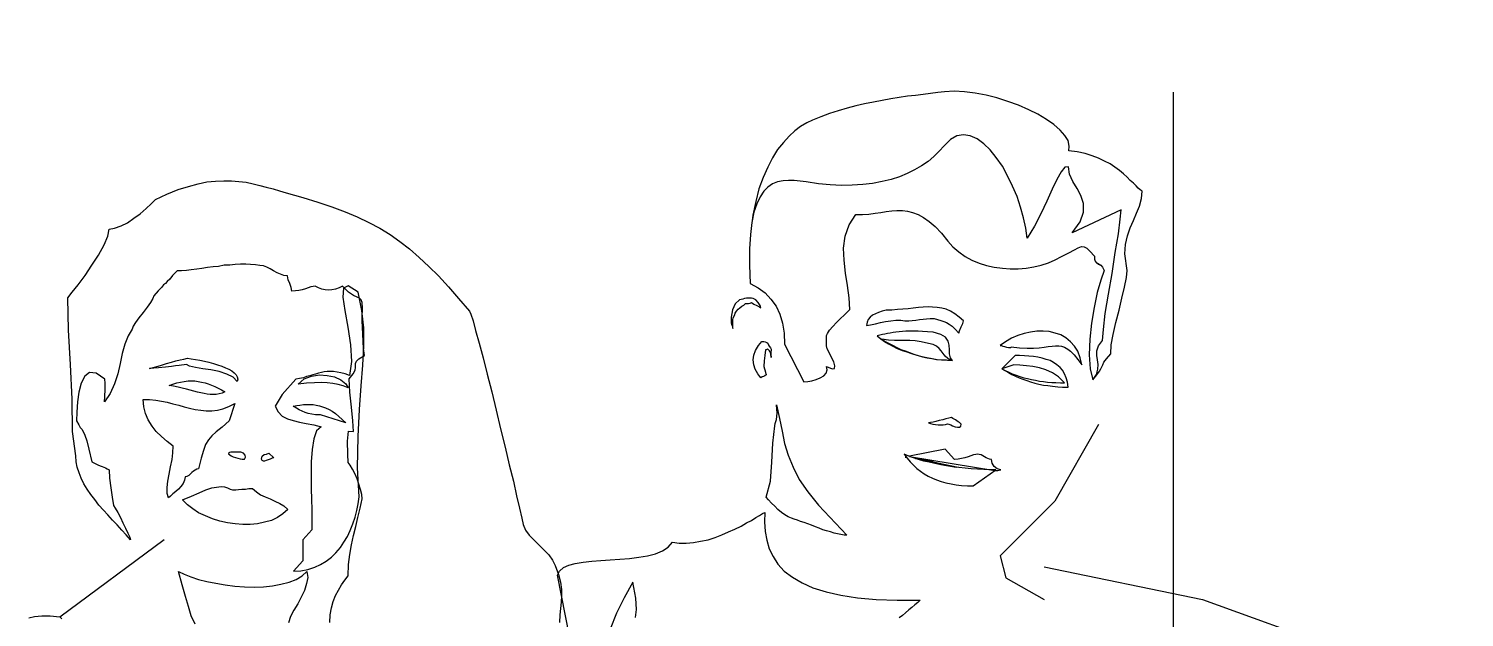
# Model space of a CAD drawing. Header units: millimetres. Extents: x 1313 to 1393.8, y 883.5 to 926.2.
# Drawn here: x 1376.598 to 1377.403, y 887.131 to 887.461 of the extents above; entities that cross this region are included whole.
import ezdxf

# ---------------------------------------------------------------- set-up
doc = ezdxf.new("R2010")
doc.units = ezdxf.units.MM
doc.layers.add('cotas', color=87, linetype='Continuous', lineweight=15)
doc.layers.add('Envista', color=7, linetype='Continuous', lineweight=0)
doc.styles.add('arial', font='arial.ttf')
doc.dimstyles.new('horizontal', dxfattribs={"dimtxt": 0.1, "dimasz": 0.25, "dimexe": 0.15, "dimexo": 0.1, "dimgap": 0.05, "dimtad": 1, "dimtih": 1, "dimtoh": 1, "dimzin": 4, "dimdsep": 46, "dimtxsty": 'arial', "dimblk": 'DOTSMALL', "dimcen": 1, "dimclrd": 11, "dimclre": 11, "dimclrt": 20, "dimazin": 1, "dimtfac": 1, "dimtmove": 0, "dimatfit": 3, "dimfxl": 1, "dimlwd": 5, "dimlwe": 5, "dimarcsym": 0})

# ---------------------------------------------------------------- blocks, each defined once
blk = doc.blocks.new('_DotSmall')
at = {"color": 0, "linetype": 'ByBlock', "const_width": 0.5}
blk.add_lwpolyline([(-0.0625, 0, 1), (0.0625, 0, 1)], format="xyb", close=True, dxfattribs=at)
blk = doc.blocks.new('*D532')
at = {"layer": 'cotas', "color": 11, "lineweight": 5, "transparency": 16777216}
for p, q in [((1376.84089, 889.27648), (1377.39014, 889.27648)), ((1377.24014, 889.27648), (1377.24014, 887.62757)), ((1377.24014, 885.77648), (1377.24014, 887.42538)), ((1376.84089, 885.77648), (1377.39014, 885.77648))]:
    blk.add_line(p, q, dxfattribs=at)
at = {"layer": 'Defpoints', "color": 0, "transparency": 16777216}
for p in [(1376.74089, 889.27648), (1377.24014, 889.27648), (1376.74089, 885.77648)]:
    blk.add_point(p, dxfattribs=at)
at = {"layer": 'cotas', "color": 11, "lineweight": 5, "transparency": 16777216, "xscale": 0.25, "yscale": 0.25, "zscale": 0.25}
for p, rotation in [((1377.24014, 889.27648), 90), ((1377.24014, 885.77648), 270)]:
    blk.add_blockref('_DotSmall', p, dxfattribs=dict(at, rotation=rotation))
at = {"layer": 'cotas', "color": 20, "transparency": 16777216, "insert": (1377.24014, 887.52648), "char_height": 0.1, "attachment_point": 5, "style": 'arial'}
blk.add_mtext('3.50', dxfattribs=at)
blk = doc.blocks.new('*D543')
at = {"layer": 'cotas', "color": 11, "lineweight": 5, "transparency": 16777216}
for p, q in [((1376.84089, 895.87648), (1377.85771, 895.87648)), ((1377.70771, 895.87648), (1377.70771, 890.92753)), ((1377.70771, 885.77648), (1377.70771, 890.72542)), ((1376.84089, 885.77648), (1377.85771, 885.77648))]:
    blk.add_line(p, q, dxfattribs=at)
at = {"layer": 'Defpoints', "color": 0, "transparency": 16777216}
for p in [(1376.74089, 895.87648), (1376.74089, 885.77648), (1377.70771, 885.77648)]:
    blk.add_point(p, dxfattribs=at)
at = {"layer": 'cotas', "color": 11, "lineweight": 5, "transparency": 16777216, "xscale": 0.25, "yscale": 0.25, "zscale": 0.25}
for p, rotation in [((1377.70771, 895.87648), 90), ((1377.70771, 885.77648), 270)]:
    blk.add_blockref('_DotSmall', p, dxfattribs=dict(at, rotation=rotation))
at = {"layer": 'cotas', "color": 20, "transparency": 16777216, "insert": (1377.70771, 890.82648), "char_height": 0.1, "attachment_point": 5, "style": 'arial'}
blk.add_mtext('10.10', dxfattribs=at)
blk = doc.blocks.new('16')
for p, q in [((417.353, -333.1606), (417.3014, -333.251)), ((417.3014, -333.251), (417.2368, -333.3155)), ((416.1262, -333.3876), (416.2494, -333.2961)), ((417.2368, -333.3155), (417.2433, -333.3413)), ((417.2885, -333.3284), (417.4756, -333.3671)), ((417.2433, -333.3413), (417.2885, -333.3671)), ((417.4756, -333.3671), (417.637, -333.4251))]:
    blk.add_line(p, q)
at = {"linetype": 'Continuous'}
for points in [[(417.3461, -333.1078), (417.351, -333.1018), (417.354, -333.0976), (417.3555, -333.0946), (417.3567, -333.0923), (417.3578, -333.09), (417.3593, -333.087), (417.3623, -333.0828), (417.3673, -333.0771), (417.368, -333.0666), (417.3703, -333.0541), (417.3733, -333.04), (417.3771, -333.0257), (417.3805, -333.0113), (417.3835, -332.9984), (417.3858, -332.987), (417.3866, -332.9787), (417.3839, -332.959), (417.3847, -332.948), (417.387, -332.9378), (417.3904, -332.9284), (417.3942, -332.9196), (417.3979, -332.9109), (417.4013, -332.9026), (417.4036, -332.8939), (417.4044, -332.8852), (417.4021, -332.8837), (417.3998, -332.8814), (417.3972, -332.8787), (417.3942, -332.8757), (417.3904, -332.8723), (417.3866, -332.8685), (417.3824, -332.8647), (417.3775, -332.8606), (417.3722, -332.8568), (417.3665, -332.853), (417.3601, -332.8496), (417.3529, -332.8462), (417.3453, -332.8432), (417.337, -332.8405), (417.3275, -332.8386), (417.3177, -332.8375), (417.3184, -332.8318), (417.3169, -332.8254), (417.3131, -332.8193), (417.3075, -332.8129), (417.3003, -332.8064), (417.2916, -332.8004), (417.2813, -332.7943), (417.2704, -332.789), (417.2582, -332.7837), (417.2457, -332.7792), (417.2329, -332.775), (417.22, -332.7716), (417.2071, -332.7693), (417.1946, -332.7678), (417.1825, -332.7671), (417.1711, -332.7678), (417.1632, -332.7686), (417.1545, -332.7697), (417.1458, -332.7708), (417.1367, -332.772), (417.1272, -332.7731), (417.1174, -332.7746), (417.1075, -332.7761), (417.0973, -332.778), (417.0871, -332.7799), (417.0765, -332.7822), (417.0663, -332.7845), (417.0561, -332.7871), (417.0454, -332.7902), (417.0352, -332.7936), (417.025, -332.7973), (417.0152, -332.8011), (417.0083, -332.8045), (417.0011, -332.8087), (416.9943, -332.814), (416.9875, -332.8201), (416.9807, -332.8276), (416.9739, -332.836), (416.9678, -332.8458), (416.9622, -332.8568), (416.9568, -332.8689), (416.9519, -332.8825), (416.9481, -332.8973), (416.9447, -332.9136), (416.944, -332.9196), (416.944, -332.92)], [(417.0049, -333.1101), (417.0095, -333.1097), (417.0144, -333.109), (417.0193, -333.1074), (417.0242, -333.1055), (417.0284, -333.1029), (417.0314, -333.0999), (417.0326, -333.0961), (417.0318, -333.0919), (417.0382, -333.0946), (417.0409, -333.0942), (417.0413, -333.0912), (417.0401, -333.0866), (417.0375, -333.0813), (417.0349, -333.0756), (417.0326, -333.0711), (417.0318, -333.0677), (417.0318, -333.0556), (417.033, -333.0529), (417.0352, -333.0491), (417.039, -333.045), (417.0436, -333.04), (417.0481, -333.0355), (417.0526, -333.0313), (417.0564, -333.0275), (417.0591, -333.0249), (417.0583, -333.0109), (417.0564, -332.9965), (417.0542, -332.9817), (417.0526, -332.9666), (417.0519, -332.9522), (417.0538, -332.9382), (417.0583, -332.9249), (417.0663, -332.9128), (417.0742, -332.9125), (417.0818, -332.9121), (417.089, -332.9109), (417.0958, -332.9102), (417.1022, -332.909), (417.1087, -332.9083), (417.1147, -332.9079), (417.1212, -332.9079), (417.1272, -332.9087), (417.1333, -332.9102), (417.1397, -332.9128), (417.1462, -332.9162), (417.153, -332.9208), (417.1598, -332.9268), (417.1674, -332.9348), (417.1749, -332.9439), (417.181, -332.9507), (417.1878, -332.9568), (417.1954, -332.9621), (417.2033, -332.9666), (417.212, -332.97), (417.2207, -332.973), (417.2298, -332.9749), (417.2393, -332.9761), (417.2484, -332.9768), (417.2578, -332.9768), (417.2673, -332.9761), (417.2764, -332.9745), (417.2851, -332.9723), (417.2938, -332.9696), (417.3018, -332.9662), (417.3093, -332.9621), (417.318, -332.9579), (417.3245, -332.9545), (417.329, -332.9518), (417.3328, -332.9503), (417.3359, -332.9507), (417.3389, -332.9522), (417.3427, -332.956), (417.348, -332.9617), (417.3483, -332.9655), (417.3491, -332.9677), (417.3502, -332.9692), (417.3518, -332.97), (417.3536, -332.9711), (417.3555, -332.9726), (417.3574, -332.9749), (417.3597, -332.9787), (417.3555, -332.9901), (417.3514, -333.0048), (417.3476, -333.0223), (417.3446, -333.0408), (417.3427, -333.0597), (417.3419, -333.0783), (417.343, -333.0946), (417.3461, -333.1078), (417.3506, -333.1014), (417.3521, -333.0953), (417.3525, -333.0896), (417.3518, -333.0843), (417.351, -333.079), (417.351, -333.0737), (417.3529, -333.0677), (417.3574, -333.0612), (417.3586, -333.0484), (417.3608, -333.0294), (417.3646, -333.0067), (417.3688, -332.9821), (417.3726, -332.9575), (417.3764, -332.9355), (417.3786, -332.9181), (417.3798, -332.9071), (417.3218, -332.9344), (417.3313, -332.9212), (417.3351, -332.9098), (417.3351, -332.8996), (417.3321, -332.8901), (417.3275, -332.8818), (417.3226, -332.8735), (417.3188, -332.8651), (417.3173, -332.8564), (417.3131, -332.8568), (417.3086, -332.8621), (417.3037, -332.8712), (417.298, -332.8829), (417.2919, -332.8969), (417.2847, -332.9117), (417.2772, -332.9265), (417.2685, -332.9405), (417.2669, -332.9287), (417.2643, -332.9166), (417.2609, -332.9041), (417.2567, -332.8912), (417.2514, -332.8791), (417.2454, -332.867), (417.2393, -332.8557), (417.2321, -332.8454), (417.2249, -332.8363), (417.2173, -332.8292), (417.2094, -332.8235), (417.2014, -332.8197), (417.1935, -332.8186), (417.1855, -332.8197), (417.178, -332.8242), (417.1704, -332.8314), (417.1647, -332.8379), (417.1583, -332.8443), (417.1515, -332.85), (417.1439, -332.8553), (417.1356, -332.8598), (417.1268, -332.8644), (417.1178, -332.8682), (417.1079, -332.8712), (417.0973, -332.8738), (417.086, -332.8761), (417.0746, -332.8772), (417.0621, -332.878), (417.0492, -332.8784), (417.036, -332.8776), (417.022, -332.8765), (417.0076, -332.8742), (417.0004, -332.8731), (416.9936, -332.8723), (416.9868, -332.8723), (416.9803, -332.8727), (416.9739, -332.8742), (416.9678, -332.8765), (416.9625, -332.8803), (416.9576, -332.8852), (416.9531, -332.8916), (416.9493, -332.9), (416.9459, -332.9098), (416.9436, -332.9219), (416.9417, -332.9363), (416.9406, -332.953), (416.9406, -332.9723), (416.9413, -332.9942), (416.9508, -332.9992), (416.9591, -333.0052), (416.9659, -333.0124), (416.972, -333.0207), (416.9765, -333.0302), (416.9796, -333.0408), (416.9815, -333.0525), (416.9822, -333.0658), (417.0049, -333.1101)], [(416.445, -333.394), (416.4453, -333.3853), (416.4469, -333.377), (416.4491, -333.3694), (416.4518, -333.3622), (416.4552, -333.3558), (416.459, -333.3497), (416.4628, -333.3441), (416.4669, -333.3392), (416.4673, -333.3259), (416.4688, -333.3138), (416.4707, -333.3024), (416.473, -333.2914), (416.4756, -333.2808), (416.4783, -333.2702), (416.4809, -333.2593), (416.4832, -333.2483), (416.4828, -333.243), (416.4813, -333.2373), (416.4794, -333.2309), (416.4772, -333.2244), (416.4745, -333.2184), (416.4719, -333.2131), (416.4692, -333.2085), (416.4669, -333.2055), (416.4662, -333.1953), (416.4658, -333.1801), (416.4673, -333.1684), (416.473, -333.1688), (416.4722, -333.1563), (416.4707, -333.14), (416.4688, -333.1222), (416.4681, -333.1067), (416.4726, -333.1006), (416.4749, -333.0965), (416.4753, -333.093), (416.4753, -333.0904), (416.4753, -333.0885), (416.4764, -333.0859), (416.4794, -333.0828), (416.4859, -333.079), (416.4847, -333.0707), (416.484, -333.0537), (416.4832, -333.0382), (416.4832, -333.034), (416.4836, -333.023), (416.4832, -333.0166), (416.4821, -333.0132), (416.4802, -333.0113), (416.4772, -333.0101), (416.473, -333.0082), (416.4673, -333.0044), (416.4601, -332.9973), (416.456, -332.9992), (416.4518, -333.0007), (416.4476, -333.0014), (416.4438, -333.0018), (416.4397, -333.0014), (416.4355, -333.0007), (416.4317, -332.9992), (416.4276, -332.9973), (416.4253, -332.9976), (416.4226, -332.998), (416.4196, -332.9992), (416.4162, -333.0003), (416.4124, -333.0014), (416.4086, -333.0022), (416.4045, -333.0029), (416.4003, -333.0033), (416.3995, -332.9988), (416.3977, -332.9942), (416.3958, -332.9897), (416.395, -332.9852), (416.3908, -332.9848), (416.3867, -332.9832), (416.3829, -332.9814), (416.3787, -332.9791), (416.3746, -332.9768), (416.3708, -332.9749), (416.3666, -332.9734), (416.3624, -332.973), (416.3571, -332.9719), (416.3515, -332.9715), (416.3458, -332.9711), (416.3397, -332.9711), (416.3333, -332.9715), (416.3268, -332.9723), (416.3204, -332.9726), (416.3136, -332.9738), (416.3072, -332.9745), (416.3007, -332.9753), (416.2939, -332.9764), (416.2879, -332.9772), (416.2814, -332.978), (416.2757, -332.9787), (416.27, -332.9791), (416.2648, -332.9791), (416.2594, -332.9848), (416.256, -332.9889), (416.253, -332.9916), (416.2511, -332.9939), (416.2488, -332.9957), (416.2462, -332.9988), (416.2424, -333.0029), (416.2371, -333.0086), (416.236, -333.0116), (416.2333, -333.0166), (416.2292, -333.0219), (416.2246, -333.0283), (416.2197, -333.0344), (416.2155, -333.04), (416.2129, -333.0446), (416.2117, -333.048), (416.2068, -333.0559), (416.203, -333.0658), (416.2, -333.0768), (416.1974, -333.0885), (416.1947, -333.1006), (416.1909, -333.1124), (416.1856, -333.1237), (416.1788, -333.1336), (416.1792, -333.1275), (416.1796, -333.1192), (416.1796, -333.1116), (416.1792, -333.1071), (416.1693, -333.0999), (416.1614, -333.0991), (416.1557, -333.1033), (416.1515, -333.1116), (416.1485, -333.1222), (416.147, -333.1339), (416.1462, -333.1461), (416.1459, -333.1563), (416.1485, -333.1608), (416.1504, -333.1639), (416.1523, -333.1661), (416.1538, -333.1688), (416.1557, -333.1729), (416.158, -333.1798), (416.1606, -333.1896), (416.164, -333.2044), (416.1678, -333.2066), (416.1712, -333.2082), (416.1739, -333.2093), (416.1762, -333.21), (416.178, -333.2108), (416.1803, -333.2116), (416.1822, -333.2127), (416.1845, -333.2138), (416.1849, -333.224), (416.1864, -333.2354), (416.1879, -333.2464), (416.1894, -333.2559), (416.1917, -333.2593), (416.1947, -333.2642), (416.1977, -333.2702), (416.2008, -333.2767), (416.2038, -333.2827), (416.2064, -333.2888), (416.2087, -333.2933), (416.2098, -333.2964), (416.2045, -333.2907), (416.1993, -333.285), (416.1939, -333.279), (416.1883, -333.2733), (416.183, -333.2672), (416.1777, -333.2615), (416.1724, -333.2555), (416.1674, -333.249), (416.1629, -333.243), (416.1584, -333.2369), (416.1546, -333.2305), (416.1515, -333.224), (416.1489, -333.2176), (416.1466, -333.2108), (416.1455, -333.2044), (416.1451, -333.1976), (416.1413, -333.1688), (416.1406, -333.1305), (416.1387, -333.0896), (416.1364, -333.0491), (416.1356, -333.0109), (416.1409, -333.0044), (416.1478, -332.9957), (416.1561, -332.9848), (416.164, -332.9726), (416.172, -332.9605), (416.1784, -332.9484), (416.183, -332.9382), (416.1845, -332.9299), (416.1909, -332.9287), (416.1985, -332.9261), (416.2061, -332.9223), (416.2136, -332.917), (416.2212, -332.9117), (416.228, -332.9056), (416.2341, -332.9), (416.239, -332.895), (416.2526, -332.8886), (416.2659, -332.8833), (416.278, -332.8795), (416.2894, -332.8765), (416.3, -332.8742), (416.3102, -332.8731), (416.32, -332.8727), (416.3291, -332.8727), (416.3378, -332.8735), (416.3462, -332.8746), (416.3545, -332.8765), (416.3624, -332.8784), (416.37, -332.8803), (416.378, -332.8825), (416.3855, -332.8848), (416.3935, -332.8871), (416.4132, -332.8924), (416.431, -332.8981), (416.4476, -332.9034), (416.4632, -332.9094), (416.4775, -332.9155), (416.4912, -332.9219), (416.504, -332.9287), (416.5162, -332.9363), (416.5279, -332.9446), (416.5392, -332.9533), (416.5506, -332.9632), (416.562, -332.9738), (416.5733, -332.9852), (416.5851, -332.998), (416.5972, -333.0116), (416.6101, -333.0268), (416.6116, -333.0302), (416.6142, -333.0382), (416.6172, -333.0495), (416.6214, -333.0643), (416.626, -333.0817), (416.6309, -333.101), (416.6362, -333.1218), (416.6415, -333.1434), (416.6468, -333.1654), (416.6521, -333.1873), (416.657, -333.2082), (416.6619, -333.2275), (416.6657, -333.2445), (416.6691, -333.2593), (416.6718, -333.271), (416.6733, -333.2786), (416.6763, -333.285), (416.6805, -333.2911), (416.6862, -333.2971), (416.6922, -333.3028), (416.6979, -333.3085), (416.7036, -333.3142), (416.7081, -333.3206), (416.7111, -333.327), (416.7153, -333.3376), (416.7176, -333.3467), (416.7187, -333.3551), (416.7187, -333.3626), (416.7183, -333.3702), (416.7176, -333.3778), (416.7168, -333.3853), (416.7164, -333.394)], [(417.351, -332.9696), (417.3529, -332.9711), (417.3551, -332.9726), (417.3559, -332.973), (417.3559, -332.973)], [(416.4684, -333.1025), (416.4632, -333.1006), (416.4582, -333.0995), (416.4537, -333.0987), (416.4495, -333.098), (416.4457, -333.098), (416.4419, -333.098), (416.4385, -333.0983), (416.4351, -333.0991), (416.4317, -333.0999), (416.4283, -333.101), (416.4249, -333.1018), (416.4215, -333.1029), (416.4177, -333.104), (416.4139, -333.1052), (416.4094, -333.1063), (416.4048, -333.1071), (416.3886, -333.1252), (416.3806, -333.1389), (416.384, -333.1457), (416.3889, -333.1506), (416.395, -333.1536), (416.4018, -333.1559), (416.4094, -333.1578), (416.4173, -333.1593), (416.426, -333.1608), (416.4348, -333.1631), (416.4294, -333.168), (416.426, -333.1775), (416.4241, -333.19), (416.423, -333.2047), (416.423, -333.2207), (416.423, -333.2358), (416.4234, -333.2494), (416.4238, -333.2604), (416.4238, -333.2846), (416.4132, -333.2967), (416.4132, -333.3214), (416.4022, -333.3335), (416.4109, -333.3331), (416.4192, -333.3316), (416.4272, -333.3289), (416.434, -333.3259), (416.4408, -333.3217), (416.4469, -333.3172), (416.4522, -333.3119), (416.4575, -333.3058), (416.4616, -333.2994), (416.4658, -333.2926), (416.4692, -333.2854), (416.4722, -333.2778), (416.4749, -333.2699), (416.4768, -333.2619), (416.4787, -333.254), (416.4798, -333.246), (416.4779, -333.2116), (416.4787, -333.1745), (416.4802, -333.1426), (416.4821, -333.115), (416.484, -333.0904), (416.4851, -333.0677), (416.4851, -333.0465), (416.4828, -333.026), (416.4787, -333.0044), (416.4669, -332.9969), (416.4612, -332.9995), (416.4605, -333.0101), (416.4628, -333.026), (416.4662, -333.0457), (416.4696, -333.0666), (416.4707, -333.0862), (416.4684, -333.1025)], [(416.9542, -333.0226), (416.9531, -333.02), (416.9508, -333.0166), (416.9481, -333.0135), (416.9451, -333.0116), (416.9432, -333.0113), (416.9413, -333.0113), (416.9391, -333.0113), (416.9372, -333.0113), (416.9349, -333.0116), (416.933, -333.0124), (416.9307, -333.0128), (416.9288, -333.0135), (416.9239, -333.0181), (416.9205, -333.0253), (416.919, -333.0336), (416.919, -333.0408), (416.9194, -333.0423), (416.9201, -333.0438), (416.9205, -333.0457), (416.9209, -333.0472), (416.9209, -333.037), (416.9216, -333.0344), (416.9228, -333.0317), (416.9239, -333.0291), (416.9254, -333.0268), (416.9273, -333.0245), (416.9292, -333.0226), (416.9315, -333.0207), (416.9341, -333.0196), (416.936, -333.0177), (416.9375, -333.0177), (416.9394, -333.0177), (416.9413, -333.0173), (416.9432, -333.0166), (416.9459, -333.0185), (416.9493, -333.02), (416.9527, -333.0215), (416.9542, -333.0226)], [(417.1878, -333.0525), (417.1886, -333.0499), (417.1908, -333.0453), (417.1927, -333.0412), (417.1935, -333.0382), (417.1882, -333.0336), (417.1833, -333.0298), (417.178, -333.0268), (417.173, -333.0245), (417.1677, -333.023), (417.1624, -333.0223), (417.1568, -333.0219), (417.1515, -333.0215), (417.1458, -333.0219), (417.1401, -333.0223), (417.134, -333.023), (417.128, -333.0238), (417.1219, -333.0245), (417.1155, -333.0249), (417.1087, -333.0257), (417.1019, -333.0257), (417.0973, -333.0268), (417.0932, -333.0283), (417.0894, -333.0298), (417.086, -333.0313), (417.0833, -333.0336), (417.081, -333.0366), (417.0795, -333.0397), (417.0788, -333.0438), (417.0837, -333.0427), (417.0894, -333.0416), (417.0954, -333.04), (417.1015, -333.0389), (417.1075, -333.0382), (417.1136, -333.0374), (417.1193, -333.0374), (417.1242, -333.0382), (417.1287, -333.0382), (417.1329, -333.0378), (417.1371, -333.0374), (417.1416, -333.0366), (417.1458, -333.0363), (417.1499, -333.0359), (417.1541, -333.0355), (417.1587, -333.0355), (417.1628, -333.0366), (417.1666, -333.0378), (417.17, -333.0389), (417.1734, -333.04), (417.1764, -333.0419), (417.1799, -333.0446), (417.1836, -333.048), (417.1878, -333.0525)], [(417.1806, -333.0851), (417.178, -333.0817), (417.1768, -333.0771), (417.1768, -333.0722), (417.1764, -333.0669), (417.1753, -333.062), (417.1723, -333.0575), (417.1666, -333.0541), (417.1575, -333.0514), (417.1511, -333.051), (417.145, -333.0506), (417.1397, -333.0503), (417.1344, -333.0503), (417.1295, -333.0503), (417.1253, -333.0503), (417.1212, -333.0506), (417.1174, -333.051), (417.1136, -333.0514), (417.1102, -333.0518), (417.1068, -333.0525), (417.1037, -333.0529), (417.1007, -333.0537), (417.0977, -333.0544), (417.0947, -333.0552), (417.0916, -333.0559), (417.0958, -333.0594), (417.1, -333.0624), (417.1049, -333.0654), (417.1098, -333.0681), (417.1151, -333.0707), (417.1208, -333.073), (417.1265, -333.0749), (417.1321, -333.0768), (417.1382, -333.0787), (417.1443, -333.0802), (417.1503, -333.0813), (417.1564, -333.0825), (417.1624, -333.0836), (417.1685, -333.0843), (417.1746, -333.0847), (417.1806, -333.0851)], [(417.2499, -333.0688), (417.2597, -333.0699), (417.2685, -333.0703), (417.276, -333.0703), (417.2828, -333.0699), (417.2885, -333.0692), (417.2934, -333.0684), (417.298, -333.0681), (417.3021, -333.0677), (417.3059, -333.0677), (417.3093, -333.0681), (417.3128, -333.0692), (417.3165, -333.0715), (417.3199, -333.0741), (417.3241, -333.0783), (417.3283, -333.0836), (417.3332, -333.09), (417.3313, -333.0817), (417.3283, -333.0741), (417.3245, -333.0681), (417.3196, -333.0628), (417.3143, -333.0582), (417.3082, -333.0548), (417.3018, -333.0525), (417.2946, -333.0506), (417.2874, -333.0503), (417.2802, -333.0503), (417.2726, -333.0514), (417.265, -333.0529), (417.2575, -333.0556), (417.2503, -333.0586), (417.2431, -333.0628), (417.2366, -333.0673), (417.2382, -333.0673), (417.2397, -333.0681), (417.242, -333.0684), (417.2442, -333.0692), (417.2465, -333.0696), (417.2484, -333.0696), (417.2495, -333.0696), (417.2499, -333.0688)], [(416.9663, -333.0813), (416.9659, -333.0771), (416.9652, -333.0749), (416.9644, -333.0734), (416.9625, -333.0715), (416.9618, -333.0715), (416.961, -333.0718), (416.9603, -333.0722), (416.9595, -333.0722), (416.9587, -333.079), (416.958, -333.0855), (416.9576, -333.0919), (416.9595, -333.0987), (416.9595, -333.0995), (416.9599, -333.1002), (416.9603, -333.101), (416.9603, -333.1018), (416.9587, -333.1029), (416.9572, -333.1037), (416.9557, -333.1044), (416.9542, -333.1055), (416.9504, -333.1006), (416.9474, -333.0953), (416.9459, -333.09), (416.9451, -333.0843), (416.9459, -333.0787), (416.9478, -333.073), (416.9512, -333.0673), (416.9553, -333.0624), (416.9576, -333.0624), (416.9591, -333.0628), (416.961, -333.0635), (416.9625, -333.0643), (416.9629, -333.0662), (416.964, -333.0681), (416.9656, -333.0699), (416.9663, -333.0715), (416.9663, -333.073), (416.9659, -333.0749), (416.9659, -333.0775), (416.9663, -333.0813)], [(417.1791, -333.0847), (417.1749, -333.0825), (417.1719, -333.0798), (417.1693, -333.0768), (417.167, -333.0737), (417.1647, -333.0707), (417.1617, -333.0681), (417.1575, -333.0662), (417.1522, -333.065), (417.1435, -333.0628), (417.1363, -333.0616), (417.1299, -333.0612), (417.1238, -333.0612), (417.1181, -333.0612), (417.1121, -333.0612), (417.1049, -333.0609), (417.0969, -333.0597), (417.1011, -333.0624), (417.1056, -333.065), (417.1102, -333.0673), (417.1147, -333.0696), (417.1196, -333.0718), (417.1246, -333.0737), (417.1295, -333.0756), (417.1348, -333.0775), (417.1397, -333.079), (417.145, -333.0806), (417.1507, -333.0817), (417.156, -333.0825), (417.1617, -333.0836), (417.1674, -333.084), (417.1734, -333.0843), (417.1791, -333.0847)], [(416.2769, -333.0821), (416.2814, -333.0828), (416.2863, -333.0836), (416.2916, -333.0847), (416.2969, -333.0859), (416.3022, -333.087), (416.3075, -333.0885), (416.3125, -333.09), (416.3174, -333.0915), (416.3219, -333.0934), (416.3257, -333.0953), (416.3295, -333.0972), (416.3321, -333.0995), (416.3344, -333.1018), (416.3355, -333.1044), (416.3363, -333.1071), (416.3355, -333.1097), (416.331, -333.1048), (416.3234, -333.101), (416.3143, -333.098), (416.3045, -333.0961), (416.295, -333.0946), (416.2863, -333.093), (416.2795, -333.0915), (416.2757, -333.0896), (416.2731, -333.09), (416.27, -333.0904), (416.267, -333.0908), (416.2629, -333.0912), (416.2579, -333.0919), (416.2511, -333.0927), (416.2428, -333.0934), (416.2322, -333.0942), (416.2394, -333.0923), (416.2462, -333.0904), (416.2523, -333.0885), (416.2579, -333.087), (416.2632, -333.0855), (416.2682, -333.0843), (416.2727, -333.0832), (416.2769, -333.0821)], [(417.3169, -333.1165), (417.3162, -333.1105), (417.3146, -333.1052), (417.3128, -333.1006), (417.3105, -333.0965), (417.3075, -333.093), (417.3037, -333.09), (417.2999, -333.0874), (417.2957, -333.0851), (417.2912, -333.0836), (417.2862, -333.0821), (417.2813, -333.0809), (417.276, -333.0802), (417.2707, -333.0798), (417.2654, -333.0794), (417.2597, -333.079), (417.2544, -333.079), (417.2385, -333.0946), (417.2423, -333.0968), (417.2465, -333.0991), (417.2507, -333.1014), (417.2548, -333.1033), (417.259, -333.1052), (417.2635, -333.1071), (417.2681, -333.1086), (417.2726, -333.1101), (417.2775, -333.1116), (417.2825, -333.1127), (417.2878, -333.1139), (417.2931, -333.1146), (417.2987, -333.1154), (417.3048, -333.1161), (417.3105, -333.1165), (417.3169, -333.1165)], [(417.3128, -333.1112), (417.3056, -333.1044), (417.2984, -333.0995), (417.2908, -333.0961), (417.2832, -333.0934), (417.2753, -333.0919), (417.2677, -333.0912), (417.2601, -333.0904), (417.2529, -333.09), (417.2385, -333.0946), (417.2427, -333.0968), (417.2469, -333.0987), (417.251, -333.1006), (417.2556, -333.1021), (417.2601, -333.1037), (417.2647, -333.1052), (417.2692, -333.1063), (417.2737, -333.1074), (417.2783, -333.1082), (417.2832, -333.1093), (417.2878, -333.1097), (417.2927, -333.1105), (417.2976, -333.1109), (417.3025, -333.1109), (417.3078, -333.1112), (417.3128, -333.1112)], [(416.4075, -333.1127), (416.4147, -333.1067), (416.4234, -333.1033), (416.4329, -333.1018), (416.4419, -333.1025), (416.4507, -333.1044), (416.4582, -333.1078), (416.4639, -333.1124), (416.4669, -333.1173), (416.4609, -333.115), (416.4548, -333.1131), (416.4488, -333.112), (416.4419, -333.1112), (416.4348, -333.1109), (416.4268, -333.1112), (416.4177, -333.1116), (416.4075, -333.1127)], [(416.2553, -333.1146), (416.2598, -333.1127), (416.2644, -333.1112), (416.2689, -333.1105), (416.2731, -333.1097), (416.2776, -333.109), (416.2814, -333.109), (416.2856, -333.109), (416.2897, -333.1097), (416.2935, -333.1105), (416.2977, -333.1112), (416.3015, -333.1124), (416.3053, -333.1139), (416.3094, -333.1158), (416.3132, -333.1177), (416.317, -333.1196), (416.3212, -333.1218), (416.3178, -333.1233), (416.3143, -333.1241), (416.3109, -333.1249), (416.3075, -333.1252), (416.3037, -333.1249), (416.3003, -333.1245), (416.2966, -333.1237), (416.2928, -333.123), (416.2886, -333.1222), (416.2844, -333.1211), (416.2803, -333.1199), (416.2757, -333.1188), (416.2708, -333.1177), (416.2659, -333.1165), (416.2606, -333.1154), (416.2553, -333.1146)], [(416.2246, -333.1309), (416.2322, -333.1309), (416.2394, -333.1317), (416.2462, -333.1328), (416.253, -333.1343), (416.2598, -333.1362), (416.2666, -333.1377), (416.2731, -333.1396), (416.2795, -333.1411), (416.286, -333.1426), (416.2928, -333.1434), (416.2992, -333.1442), (416.3056, -333.1442), (416.3125, -333.1434), (416.3189, -333.1419), (416.3257, -333.1392), (416.3329, -333.1358), (416.3261, -333.1563), (416.3178, -333.1635), (416.3109, -333.1692), (416.3056, -333.1737), (416.3019, -333.1786), (416.2984, -333.1839), (416.2958, -333.1911), (416.2931, -333.2002), (416.2901, -333.2127), (416.2882, -333.2131), (416.286, -333.2142), (416.2841, -333.2157), (416.2822, -333.2172), (416.2803, -333.2191), (416.2784, -333.2207), (416.2761, -333.2218), (416.2742, -333.2222), (416.2735, -333.2263), (416.2719, -333.2301), (416.2693, -333.2335), (416.2663, -333.2369), (416.2632, -333.2396), (416.2598, -333.2422), (416.2568, -333.2449), (416.2545, -333.2471), (416.253, -333.2418), (416.253, -333.235), (416.2538, -333.2275), (416.2553, -333.2191), (416.2568, -333.2104), (416.2587, -333.2017), (416.2598, -333.1938), (416.2602, -333.1862), (416.253, -333.1805), (416.2462, -333.1748), (416.2401, -333.1688), (416.2352, -333.1623), (416.2307, -333.1551), (416.2273, -333.1476), (416.2254, -333.1396), (416.2246, -333.1309)], [(416.4018, -333.1389), (416.406, -333.1381), (416.4098, -333.1377), (416.4139, -333.137), (416.4177, -333.137), (416.4215, -333.137), (416.4253, -333.137), (416.4291, -333.1377), (416.4329, -333.1385), (416.4366, -333.1396), (416.44, -333.1408), (416.4442, -333.1426), (416.448, -333.1449), (416.4518, -333.1476), (416.4556, -333.151), (416.4597, -333.1544), (416.4639, -333.1585), (416.434, -333.1491), (416.4283, -333.1491), (416.4238, -333.1483), (416.4196, -333.1476), (416.4158, -333.1464), (416.4124, -333.1449), (416.409, -333.143), (416.4056, -333.1411), (416.4018, -333.1389)], [(416.9727, -333.1373), (416.9762, -333.1533), (416.9792, -333.1684), (416.9822, -333.1828), (416.9864, -333.1968), (416.9921, -333.2108), (416.9993, -333.2252), (417.0095, -333.2399), (417.0223, -333.2555), (417.0557, -333.2911), (417.0523, -333.2911), (417.0485, -333.2903), (417.0447, -333.2896), (417.0405, -333.2888), (417.0364, -333.2873), (417.0318, -333.2861), (417.0273, -333.2846), (417.0231, -333.2827), (417.0186, -333.2812), (417.014, -333.2793), (417.0095, -333.2778), (417.0053, -333.2763), (417.0011, -333.2748), (416.9974, -333.2733), (416.9936, -333.2721), (416.9902, -333.271), (416.9864, -333.2695), (416.9826, -333.2672), (416.9784, -333.2642), (416.9743, -333.2608), (416.9705, -333.257), (416.9667, -333.2532), (416.9633, -333.2494), (416.9603, -333.2464), (416.9656, -333.2275), (416.9671, -333.2051), (416.9682, -333.1824), (416.9705, -333.162), (416.9712, -333.1593), (416.9727, -333.1544), (416.9735, -333.1472), (416.9727, -333.1373)], [(417.1791, -333.1521), (417.1761, -333.1529), (417.1727, -333.1536), (417.1689, -333.1548), (417.1647, -333.1559), (417.1609, -333.157), (417.1575, -333.1578), (417.1545, -333.1582), (417.1522, -333.1585), (417.1545, -333.1593), (417.1571, -333.1601), (417.1602, -333.1604), (417.1636, -333.1608), (417.1666, -333.1608), (417.1696, -333.1608), (417.1723, -333.1604), (417.1746, -333.1597), (417.1761, -333.1601), (417.1783, -333.1608), (417.1806, -333.162), (417.1836, -333.1631), (417.1863, -333.1635), (417.1886, -333.1635), (417.1901, -333.1623), (417.1908, -333.1601), (417.1897, -333.1593), (417.1886, -333.1582), (417.187, -333.1574), (417.1855, -333.1563), (417.184, -333.1551), (417.1825, -333.154), (417.181, -333.1533), (417.1791, -333.1521)], [(416.3253, -333.1949), (416.3268, -333.1964), (416.3287, -333.1976), (416.331, -333.1987), (416.3337, -333.1994), (416.3363, -333.2002), (416.339, -333.201), (416.3416, -333.2013), (416.3443, -333.2013), (416.3454, -333.1991), (416.345, -333.1968), (416.3431, -333.1945), (416.3401, -333.193), (416.3374, -333.193), (416.3344, -333.193), (416.3321, -333.193), (416.3299, -333.193), (416.328, -333.193), (416.3265, -333.1934), (416.3257, -333.1941), (416.3253, -333.1949)], [(417.2306, -333.2146), (417.234, -333.2146), (417.2374, -333.2138), (417.2332, -333.2127), (417.2298, -333.21), (417.2272, -333.2063), (417.2264, -333.2017), (417.2242, -333.2013), (417.2223, -333.2006), (417.22, -333.1998), (417.2181, -333.1987), (417.2162, -333.1976), (417.2143, -333.1964), (417.212, -333.196), (417.2101, -333.1956), (417.2079, -333.196), (417.2052, -333.1964), (417.2022, -333.1976), (417.1988, -333.1987), (417.195, -333.1998), (417.1912, -333.2006), (417.187, -333.2013), (417.1829, -333.2017), (417.1719, -333.1896), (417.1295, -333.1979), (417.1295, -333.1983), (417.2306, -333.2146)], [(416.3791, -333.1998), (416.3768, -333.2002), (416.3746, -333.2013), (416.3723, -333.2021), (416.37, -333.2028), (416.3681, -333.2036), (416.3666, -333.2036), (416.3651, -333.2028), (416.3643, -333.2013), (416.3651, -333.1979), (416.3674, -333.196), (416.3704, -333.1953), (416.373, -333.1945), (416.3791, -333.1998)], [(417.1234, -333.1956), (417.1268, -333.2002), (417.1306, -333.2047), (417.1344, -333.2085), (417.1382, -333.2123), (417.1427, -333.2157), (417.1469, -333.2187), (417.1518, -333.2214), (417.1568, -333.2237), (417.1617, -333.2259), (417.167, -333.2278), (417.1727, -333.2294), (417.1787, -333.2305), (417.1848, -333.2316), (417.1912, -333.2324), (417.198, -333.2328), (417.2048, -333.2328), (417.2317, -333.2138), (417.2245, -333.2138), (417.2173, -333.2135), (417.2101, -333.2131), (417.2026, -333.2127), (417.1954, -333.2119), (417.1878, -333.2112), (417.1806, -333.2104), (417.1734, -333.2093), (417.1666, -333.2082), (417.1594, -333.2066), (417.153, -333.2051), (417.1465, -333.2036), (417.1401, -333.2017), (417.1344, -333.1998), (417.1287, -333.1979), (417.1234, -333.1956)], [(417.1257, -333.1987), (417.1246, -333.1991), (417.1261, -333.1994), (417.1261, -333.1991), (417.1257, -333.1987)], [(417.1367, -333.2006), (417.1545, -333.2028), (417.1575, -333.2044), (417.1613, -333.2055), (417.1658, -333.207), (417.1711, -333.2082), (417.1764, -333.2093), (417.1825, -333.2104), (417.1852, -333.2108), (417.1852, -333.2108), (417.1367, -333.2006)], [(416.3242, -333.2354), (416.3272, -333.2369), (416.3303, -333.2377), (416.334, -333.2377), (416.3374, -333.2373), (416.3412, -333.2369), (416.3454, -333.2366), (416.3496, -333.2362), (416.3537, -333.2362), (416.3583, -333.2399), (416.3632, -333.2434), (416.3689, -333.246), (416.3746, -333.2483), (416.3802, -333.2509), (416.3859, -333.2536), (416.3908, -333.2566), (416.3954, -333.2608), (416.3897, -333.2661), (416.3833, -333.2702), (416.3761, -333.2737), (416.3681, -333.2759), (416.3598, -333.2778), (416.3511, -333.2786), (416.3424, -333.2786), (416.3333, -333.2778), (416.3242, -333.2767), (416.3151, -333.2744), (416.3064, -333.2718), (416.2981, -333.2683), (416.2901, -333.2646), (416.2833, -333.26), (416.2769, -333.2551), (416.2712, -333.2494), (416.2818, -333.2449), (416.2909, -333.2411), (416.2988, -333.2377), (416.3056, -333.2354), (416.3113, -333.2343), (416.3166, -333.2335), (416.3208, -333.2339), (416.3242, -333.2354)], [(417.1424, -333.3679), (417.1393, -333.3706), (417.1359, -333.3732), (417.1325, -333.3763), (417.1287, -333.3793), (417.125, -333.3827), (417.1212, -333.3857), (417.1174, -333.3888)], [(416.8062, -333.3884), (416.8073, -333.3789), (416.8065, -333.3653), (416.8031, -333.3467), (416.7925, -333.3649), (416.7835, -333.3831), (416.7763, -333.402)], [(416.8039, -333.7961), (416.7138, -333.3384), (416.7164, -333.3335), (416.721, -333.3293), (416.7274, -333.3263), (416.735, -333.3244), (416.7441, -333.3229), (416.7543, -333.3217), (416.7653, -333.321), (416.7763, -333.3202), (416.7876, -333.3195), (416.799, -333.3187), (416.81, -333.3172), (416.8202, -333.3153), (416.8296, -333.313), (416.838, -333.3096), (416.8448, -333.3051), (416.8497, -333.2994), (416.8577, -333.3005), (416.866, -333.3005), (416.8747, -333.2998), (416.883, -333.2983), (416.8917, -333.2964), (416.9001, -333.2937), (416.908, -333.2907), (416.916, -333.2873), (416.9235, -333.2839), (416.9307, -333.2805), (416.9372, -333.2767), (416.9432, -333.2737), (416.9481, -333.2702), (416.9527, -333.268), (416.9561, -333.2657), (416.9587, -333.2642), (416.9584, -333.2755), (416.9591, -333.2869), (416.961, -333.2971), (416.964, -333.3073), (416.9686, -333.3164), (416.9743, -333.3255), (416.9818, -333.3335), (416.9913, -333.3407), (417.0027, -333.3475), (417.0155, -333.3532), (417.0311, -333.3581), (417.0485, -333.3619), (417.0682, -333.3649), (417.0901, -333.3672), (417.1151, -333.3679), (417.1424, -333.3679)], [(416.2663, -333.3338), (416.2731, -333.3373), (416.281, -333.3403), (416.2901, -333.3433), (416.3, -333.3456), (416.3106, -333.3479), (416.3215, -333.3497), (416.3329, -333.3513), (416.3443, -333.352), (416.3556, -333.3524), (416.3666, -333.352), (416.3772, -333.3509), (416.3874, -333.349), (416.3969, -333.3467), (416.4052, -333.3433), (416.4124, -333.3392), (416.4181, -333.3338), (416.4189, -333.341), (416.4177, -333.3482), (416.4151, -333.3562), (416.4113, -333.3641), (416.4071, -333.3721), (416.4026, -333.3797), (416.3988, -333.3872), (416.3961, -333.3944)], [(416.286, -333.3963), (416.2814, -333.3861), (416.278, -333.3751), (416.2746, -333.3634), (416.2708, -333.3497), (416.2663, -333.3338)], [(416.1262, -333.3876), (416.1284, -333.3899)], [(416.0895, -333.3888), (416.0963, -333.3872), (416.105, -333.3861), (416.1148, -333.3861), (416.1262, -333.3876)]]:
    blk.add_lwpolyline(points, dxfattribs=at)

msp = doc.modelspace()

# ---------------------------------------------------------------- block references
at = {"layer": 'Envista', "xscale": 0.4749999999999091, "yscale": 0.4749999999999091, "zscale": 0.4749999999999091}
msp.add_blockref('16', (1178.95548, 1045.49026), dxfattribs=at)

# ---------------------------------------------------------------- dimensions: what is measured, and where the dimension line sits
at = {"layer": 'cotas'}
for base, p1, p2, picture, middle in [((1377.70771, 885.77648), (1376.74089, 895.87648), (1376.74089, 885.77648), '*D543', (1377.70771, 890.82648)), ((1377.24014, 889.27648), (1376.74089, 885.77648), (1376.74089, 889.27648), '*D532', (1377.24014, 887.52648))]:
    dim = msp.add_linear_dim(base=base, p1=p1, p2=p2, angle=90, dimstyle='horizontal', dxfattribs=at)
    dim.commit()
    dim.dimension.update_dxf_attribs({"geometry": picture, "text_midpoint": middle})

doc.saveas('drawing.dxf')
